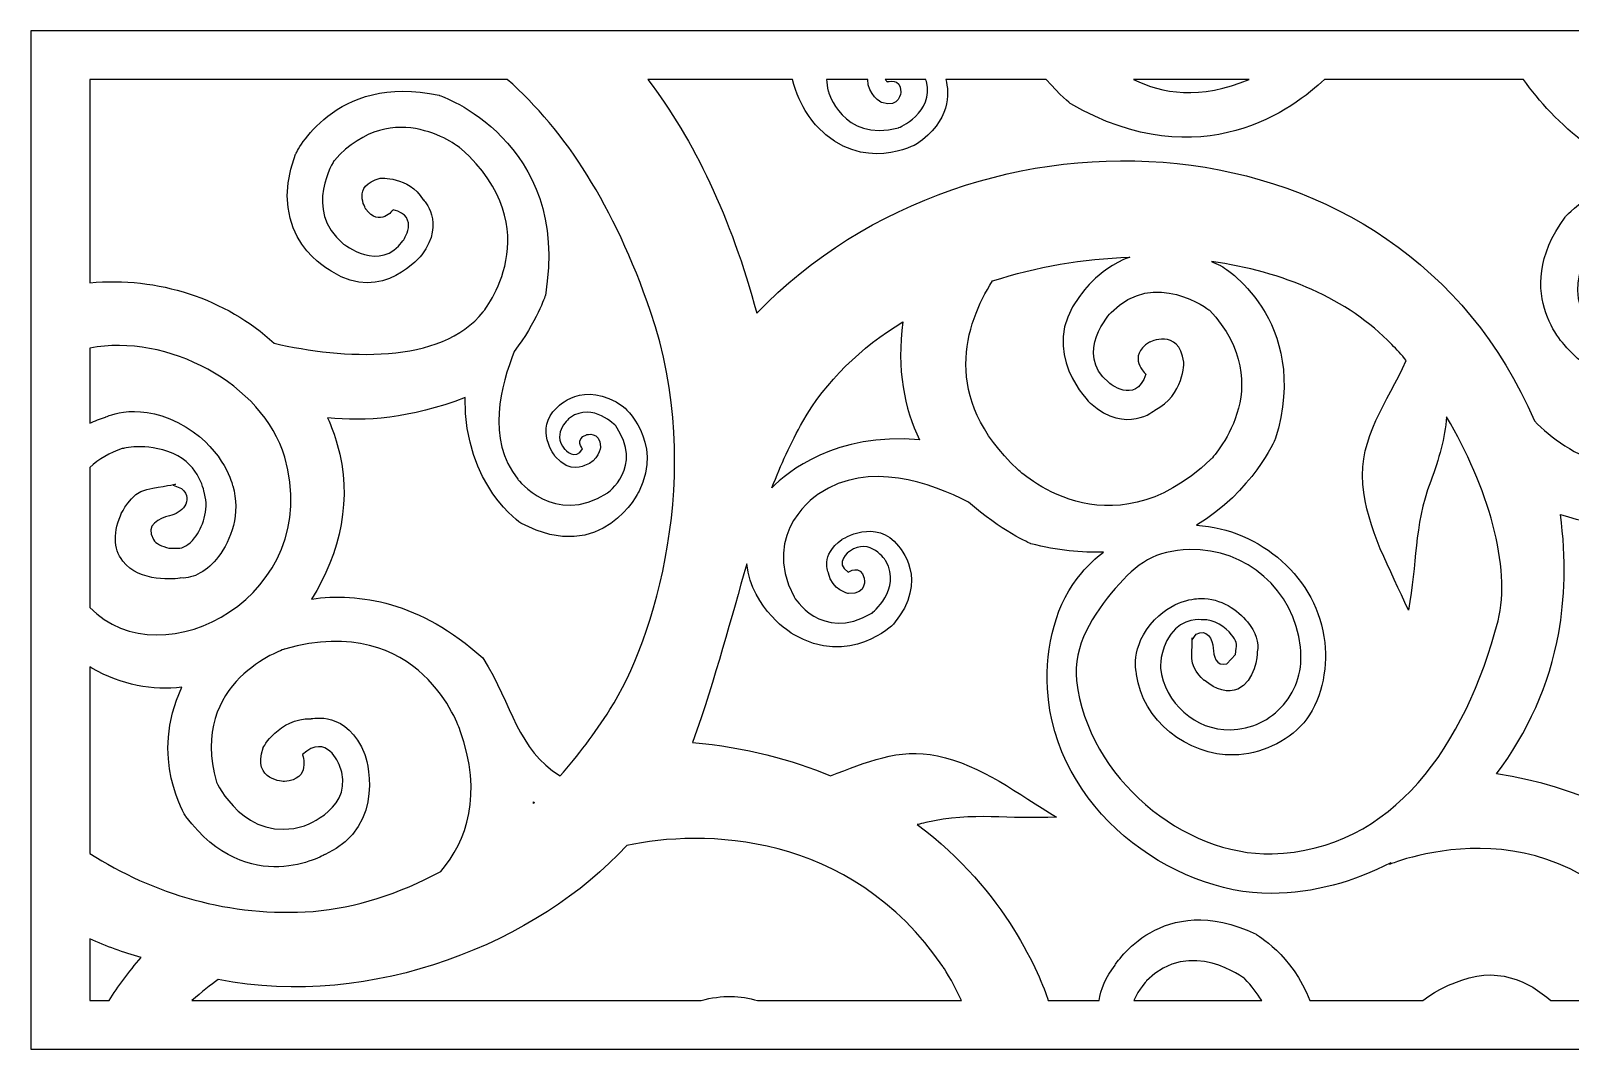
# Model space of a CAD drawing. Header units: centimetres. Extents: x -27 to -17.22, y -5.56 to -2.58.
# Drawn here: x -26.999 to -22.494, y -5.558 to -2.58 of the extents above; entities that cross this region are included whole.
import ezdxf

# ---------------------------------------------------------------- set-up
doc = ezdxf.new("R2010")
doc.units = ezdxf.units.CM
doc.header["$MEASUREMENT"] = 0
doc.layers.add('layer 1', color=7, linetype='Continuous')

msp = doc.modelspace()

# ---------------------------------------------------------------- linework, layer by layer
at = {"layer": 'layer 1', "color": 250}
for points, knots in [([(-17.2242, -2.57962), (-17.2242, -2.57962), (-17.2242, -5.55805), (-17.2242, -5.55805), (-17.2242, -5.55805), (-17.2242, -5.55805), (-26.99914, -5.55805), (-26.99914, -5.55805), (-26.99914, -5.55805), (-26.99914, -5.55805), (-26.99914, -2.57962), (-26.99914, -2.57962), (-26.99914, -2.57962), (-26.99914, -2.57962), (-17.2242, -2.57962), (-17.2242, -2.57962)], [0, 0, 0, 0, 0.2, 0.2, 0.2, 0.2, 0.4, 0.4, 0.4, 0.4, 0.6, 0.6, 0.6, 0.6, 1, 1, 1, 1]), ([(-26.82664, -3.31667), (-26.82664, -3.31667), (-26.82664, -2.7217), (-26.82664, -2.7217), (-26.82664, -2.7217), (-26.82664, -2.7217), (-25.60486, -2.7217), (-25.60486, -2.7217), (-25.60486, -2.7217), (-25.43382, -2.87311), (-25.29195, -3.0902), (-25.18533, -3.4008), (-25.18533, -3.4008), (-25.02369, -3.87419), (-25.17458, -4.36216), (-25.30433, -4.56487), (-25.30433, -4.56487), (-25.34854, -4.63485), (-25.39756, -4.69957), (-25.45023, -4.75851), (-25.45023, -4.75851), (-25.57601, -4.68146), (-25.58813, -4.55428), (-25.67649, -4.4135), (-25.67649, -4.4135), (-25.86075, -4.24845), (-26.0387, -4.22187), (-26.17755, -4.24154), (-26.17755, -4.24154), (-26.09313, -4.10884), (-26.05681, -3.94338), (-26.10214, -3.78924), (-26.10214, -3.78924), (-26.11009, -3.76246), (-26.11958, -3.73668), (-26.13043, -3.71188), (-26.13043, -3.71188), (-26.02055, -3.72266), (-25.88996, -3.71396), (-25.72843, -3.65238), (-25.72843, -3.65238), (-25.73018, -3.91137), (-25.56355, -4.02075), (-25.56355, -4.02075), (-25.56355, -4.02075), (-25.32544, -4.14618), (-25.21929, -3.92649), (-25.21929, -3.92649), (-25.21929, -3.92649), (-25.14674, -3.77797), (-25.26493, -3.67901), (-25.26493, -3.67901), (-25.26493, -3.67901), (-25.38317, -3.59491), (-25.45974, -3.68246), (-25.45974, -3.68246), (-25.45974, -3.68246), (-25.52788, -3.74295), (-25.46448, -3.82467), (-25.46448, -3.82467), (-25.46448, -3.82467), (-25.42142, -3.87633), (-25.37836, -3.85078), (-25.37836, -3.85078), (-25.37836, -3.85078), (-25.33718, -3.83931), (-25.33162, -3.79676), (-25.33162, -3.79676), (-25.33162, -3.79676), (-25.33285, -3.74837), (-25.37339, -3.76108), (-25.37339, -3.76108), (-25.37339, -3.76108), (-25.40779, -3.77333), (-25.38494, -3.80202), (-25.38494, -3.80202), (-25.38494, -3.80202), (-25.40456, -3.84001), (-25.43687, -3.80312), (-25.43687, -3.80312), (-25.43687, -3.80312), (-25.47818, -3.75465), (-25.42022, -3.71047), (-25.42022, -3.71047), (-25.42022, -3.71047), (-25.35372, -3.66487), (-25.28744, -3.73504), (-25.28744, -3.73504), (-25.28744, -3.73504), (-25.20422, -3.85554), (-25.31224, -3.93158), (-25.31224, -3.93158), (-25.31224, -3.93158), (-25.46824, -4.03099), (-25.57373, -3.89103), (-25.57373, -3.89103), (-25.57373, -3.89103), (-25.66742, -3.77375), (-25.62313, -3.61469), (-25.58416, -3.51717), (-25.58416, -3.51717), (-25.51954, -3.43282), (-25.49334, -3.35354), (-25.49334, -3.35354), (-25.49334, -3.35354), (-25.4177, -2.89914), (-25.80386, -2.76799), (-25.80386, -2.76799), (-25.80386, -2.76799), (-26.11198, -2.70106), (-26.22411, -2.93992), (-26.22411, -2.93992), (-26.22411, -2.93992), (-26.3164, -3.18379), (-26.11784, -3.28386), (-26.11784, -3.28386), (-26.11784, -3.28386), (-25.97115, -3.37982), (-25.85466, -3.23467), (-25.85466, -3.23467), (-25.85466, -3.23467), (-25.78365, -3.13852), (-25.85081, -3.07357), (-25.85081, -3.07357), (-25.85081, -3.07357), (-25.89379, -3.00373), (-25.97646, -3.01102), (-25.97646, -3.01102), (-25.97646, -3.01102), (-26.06217, -3.03198), (-26.01853, -3.10106), (-26.01853, -3.10106), (-26.01853, -3.10106), (-25.97865, -3.15602), (-25.93824, -3.10282), (-25.93824, -3.10282), (-25.93824, -3.10282), (-25.85841, -3.12437), (-25.91003, -3.19348), (-25.91003, -3.19348), (-25.91003, -3.19348), (-25.97604, -3.28898), (-26.085, -3.20238), (-26.085, -3.20238), (-26.085, -3.20238), (-26.20433, -3.10304), (-26.11087, -2.95856), (-26.11087, -2.95856), (-26.11087, -2.95856), (-25.93524, -2.76385), (-25.73995, -2.92437), (-25.73995, -2.92437), (-25.73995, -2.92437), (-25.4762, -3.15962), (-25.67535, -3.40144), (-25.67535, -3.40144), (-25.67535, -3.40144), (-25.79742, -3.5576), (-26.08785, -3.5395), (-26.28678, -3.49342), (-26.28678, -3.49342), (-26.42961, -3.36264), (-26.62717, -3.2976), (-26.82664, -3.31667)], [0, 0, 0, 0, 0.0238095, 0.0238095, 0.0238095, 0.0238095, 0.047619, 0.047619, 0.047619, 0.047619, 0.0714286, 0.0714286, 0.0714286, 0.0714286, 0.0952381, 0.0952381, 0.0952381, 0.0952381, 0.1190476, 0.1190476, 0.1190476, 0.1190476, 0.1428571, 0.1428571, 0.1428571, 0.1428571, 0.1666667, 0.1666667, 0.1666667, 0.1666667, 0.1904762, 0.1904762, 0.1904762, 0.1904762, 0.2142857, 0.2142857, 0.2142857, 0.2142857, 0.2380952, 0.2380952, 0.2380952, 0.2380952, 0.2619048, 0.2619048, 0.2619048, 0.2619048, 0.2857143, 0.2857143, 0.2857143, 0.2857143, 0.3095238, 0.3095238, 0.3095238, 0.3095238, 0.3333333, 0.3333333, 0.3333333, 0.3333333, 0.3571429, 0.3571429, 0.3571429, 0.3571429, 0.3809524, 0.3809524, 0.3809524, 0.3809524, 0.4047619, 0.4047619, 0.4047619, 0.4047619, 0.4285714, 0.4285714, 0.4285714, 0.4285714, 0.452381, 0.452381, 0.452381, 0.452381, 0.4761905, 0.4761905, 0.4761905, 0.4761905, 0.5, 0.5, 0.5, 0.5, 0.5238095, 0.5238095, 0.5238095, 0.5238095, 0.547619, 0.547619, 0.547619, 0.547619, 0.5714286, 0.5714286, 0.5714286, 0.5714286, 0.5952381, 0.5952381, 0.5952381, 0.5952381, 0.6190476, 0.6190476, 0.6190476, 0.6190476, 0.6428571, 0.6428571, 0.6428571, 0.6428571, 0.6666667, 0.6666667, 0.6666667, 0.6666667, 0.6904762, 0.6904762, 0.6904762, 0.6904762, 0.7142857, 0.7142857, 0.7142857, 0.7142857, 0.7380952, 0.7380952, 0.7380952, 0.7380952, 0.7619048, 0.7619048, 0.7619048, 0.7619048, 0.7857143, 0.7857143, 0.7857143, 0.7857143, 0.8095238, 0.8095238, 0.8095238, 0.8095238, 0.8333333, 0.8333333, 0.8333333, 0.8333333, 0.8571429, 0.8571429, 0.8571429, 0.8571429, 0.8809524, 0.8809524, 0.8809524, 0.8809524, 0.9047619, 0.9047619, 0.9047619, 0.9047619, 0.9285714, 0.9285714, 0.9285714, 0.9285714, 0.952381, 0.952381, 0.952381, 0.952381, 1, 1, 1, 1]), ([(-25.19319, -2.7217), (-25.19319, -2.7217), (-24.76966, -2.7217), (-24.76966, -2.7217), (-24.76966, -2.7217), (-24.75116, -2.80445), (-24.698, -2.85995), (-24.698, -2.85995), (-24.698, -2.85995), (-24.56445, -3.00051), (-24.40727, -2.91109), (-24.40727, -2.91109), (-24.40727, -2.91109), (-24.30679, -2.84292), (-24.31102, -2.7623), (-24.3217, -2.7217), (-24.3217, -2.7217), (-24.3217, -2.7217), (-24.02784, -2.7217), (-24.02784, -2.7217), (-24.02784, -2.7217), (-23.98764, -2.76789), (-23.95603, -2.79324), (-23.95603, -2.79324), (-23.95603, -2.79324), (-23.57171, -3.01401), (-23.29933, -2.80427), (-23.2138, -2.7217), (-23.2138, -2.7217), (-23.2138, -2.7217), (-22.63111, -2.7217), (-22.63111, -2.7217), (-22.63111, -2.7217), (-22.586, -2.78634), (-22.52494, -2.85144), (-22.44338, -2.91507), (-22.44338, -2.91507), (-22.44338, -2.91507), (-22.37047, -2.97145), (-22.24733, -3.00783), (-22.24733, -3.00783), (-22.41365, -3.01214), (-22.50953, -3.12444), (-22.50953, -3.12444), (-22.50953, -3.12444), (-22.67567, -3.35256), (-22.49709, -3.51384), (-22.49709, -3.51384), (-22.49709, -3.51384), (-22.37146, -3.65599), (-22.20833, -3.53785), (-22.20833, -3.53785), (-22.20833, -3.53785), (-22.10668, -3.45782), (-22.15818, -3.3708), (-22.15818, -3.3708), (-22.15818, -3.3708), (-22.18306, -3.28562), (-22.27141, -3.26956), (-22.27141, -3.26956), (-22.27141, -3.26956), (-22.36687, -3.26689), (-22.3411, -3.35149), (-22.3411, -3.35149), (-22.3411, -3.35149), (-22.31522, -3.42027), (-22.25781, -3.37632), (-22.25781, -3.37632), (-22.25781, -3.37632), (-22.18065, -3.42166), (-22.25432, -3.47901), (-22.25432, -3.47901), (-22.25432, -3.47901), (-22.35056, -3.55978), (-22.43948, -3.43821), (-22.43948, -3.43821), (-22.43948, -3.43821), (-22.53559, -3.30036), (-22.39667, -3.17632), (-22.39667, -3.17632), (-22.39667, -3.17632), (-22.15764, -3.02339), (-21.99976, -3.24683), (-21.99976, -3.24683), (-21.99976, -3.24683), (-21.79184, -3.56787), (-22.06892, -3.76324), (-22.06892, -3.76324), (-22.06892, -3.76324), (-22.31281, -3.94466), (-22.50262, -3.81693), (-22.59921, -3.72049), (-22.59921, -3.72049), (-22.99398, -2.79799), (-24.23274, -2.74085), (-24.87494, -3.40558), (-24.87494, -3.40558), (-24.95037, -3.1229), (-25.05841, -2.90042), (-25.19319, -2.7217)], [0, 0, 0, 0, 0.0384615, 0.0384615, 0.0384615, 0.0384615, 0.0769231, 0.0769231, 0.0769231, 0.0769231, 0.1153846, 0.1153846, 0.1153846, 0.1153846, 0.1538462, 0.1538462, 0.1538462, 0.1538462, 0.1923077, 0.1923077, 0.1923077, 0.1923077, 0.2307692, 0.2307692, 0.2307692, 0.2307692, 0.2692308, 0.2692308, 0.2692308, 0.2692308, 0.3076923, 0.3076923, 0.3076923, 0.3076923, 0.3461538, 0.3461538, 0.3461538, 0.3461538, 0.3846154, 0.3846154, 0.3846154, 0.3846154, 0.4230769, 0.4230769, 0.4230769, 0.4230769, 0.4615385, 0.4615385, 0.4615385, 0.4615385, 0.5, 0.5, 0.5, 0.5, 0.5384615, 0.5384615, 0.5384615, 0.5384615, 0.5769231, 0.5769231, 0.5769231, 0.5769231, 0.6153846, 0.6153846, 0.6153846, 0.6153846, 0.6538462, 0.6538462, 0.6538462, 0.6538462, 0.6923077, 0.6923077, 0.6923077, 0.6923077, 0.7307692, 0.7307692, 0.7307692, 0.7307692, 0.7692308, 0.7692308, 0.7692308, 0.7692308, 0.8076923, 0.8076923, 0.8076923, 0.8076923, 0.8461538, 0.8461538, 0.8461538, 0.8461538, 0.8846154, 0.8846154, 0.8846154, 0.8846154, 0.9230769, 0.9230769, 0.9230769, 0.9230769, 1, 1, 1, 1]), ([(-24.67091, -2.7217), (-24.67091, -2.7217), (-24.54993, -2.7217), (-24.54993, -2.7217), (-24.54993, -2.7217), (-24.55056, -2.76781), (-24.50942, -2.78959), (-24.50942, -2.78959), (-24.50942, -2.78959), (-24.45573, -2.80803), (-24.4531, -2.75828), (-24.4531, -2.75828), (-24.4531, -2.75828), (-24.45249, -2.71545), (-24.49337, -2.72883), (-24.49337, -2.72883), (-24.49337, -2.72883), (-24.49559, -2.72638), (-24.49742, -2.724), (-24.49893, -2.7217), (-24.49893, -2.7217), (-24.49893, -2.7217), (-24.3804, -2.7217), (-24.3804, -2.7217), (-24.3804, -2.7217), (-24.37897, -2.72529), (-24.3783, -2.72751), (-24.3783, -2.72751), (-24.3783, -2.72751), (-24.3554, -2.81928), (-24.45966, -2.86341), (-24.45966, -2.86341), (-24.45966, -2.86341), (-24.62618, -2.90557), (-24.66555, -2.7557), (-24.66555, -2.7557), (-24.66555, -2.7557), (-24.66808, -2.74389), (-24.66981, -2.73258), (-24.67091, -2.7217)], [0, 0, 0, 0, 0.0909091, 0.0909091, 0.0909091, 0.0909091, 0.1818182, 0.1818182, 0.1818182, 0.1818182, 0.2727273, 0.2727273, 0.2727273, 0.2727273, 0.3636364, 0.3636364, 0.3636364, 0.3636364, 0.4545455, 0.4545455, 0.4545455, 0.4545455, 0.5454545, 0.5454545, 0.5454545, 0.5454545, 0.6363636, 0.6363636, 0.6363636, 0.6363636, 0.7272727, 0.7272727, 0.7272727, 0.7272727, 0.8181818, 0.8181818, 0.8181818, 0.8181818, 1, 1, 1, 1]), ([(-23.77191, -2.7217), (-23.77191, -2.7217), (-23.43347, -2.7217), (-23.43347, -2.7217), (-23.43347, -2.7217), (-23.57715, -2.7824), (-23.69, -2.76318), (-23.77191, -2.7217)], [0, 0, 0, 0, 0.3333333, 0.3333333, 0.3333333, 0.3333333, 1, 1, 1, 1]), ([(-23.78346, -3.24171), (-23.9194, -3.24621), (-24.05664, -3.26973), (-24.18492, -3.3113), (-24.18492, -3.3113), (-24.26413, -3.43748), (-24.33818, -3.65164), (-24.11047, -3.86245), (-24.11047, -3.86245), (-24.11047, -3.86245), (-23.84725, -4.11885), (-23.5465, -3.83352), (-23.5465, -3.83352), (-23.5465, -3.83352), (-23.33981, -3.62092), (-23.55024, -3.39662), (-23.55024, -3.39662), (-23.55024, -3.39662), (-23.71001, -3.27325), (-23.83779, -3.40305), (-23.83779, -3.40305), (-23.83779, -3.40305), (-23.94964, -3.52195), (-23.84447, -3.60844), (-23.84447, -3.60844), (-23.84447, -3.60844), (-23.76872, -3.67553), (-23.73573, -3.58431), (-23.73573, -3.58431), (-23.73573, -3.58431), (-23.79398, -3.53188), (-23.72583, -3.49063), (-23.72583, -3.49063), (-23.72583, -3.49063), (-23.64082, -3.44637), (-23.62469, -3.54861), (-23.62469, -3.54861), (-23.62469, -3.54861), (-23.62425, -3.64595), (-23.71007, -3.68937), (-23.71007, -3.68937), (-23.71007, -3.68937), (-23.79256, -3.76153), (-23.89802, -3.66913), (-23.89802, -3.66913), (-23.89802, -3.66913), (-24.0563, -3.5188), (-23.92981, -3.3567), (-23.92981, -3.3567), (-23.92981, -3.3567), (-23.88125, -3.27759), (-23.78346, -3.24171)], [0, 0, 0, 0, 0.0714286, 0.0714286, 0.0714286, 0.0714286, 0.1428571, 0.1428571, 0.1428571, 0.1428571, 0.2142857, 0.2142857, 0.2142857, 0.2142857, 0.2857143, 0.2857143, 0.2857143, 0.2857143, 0.3571429, 0.3571429, 0.3571429, 0.3571429, 0.4285714, 0.4285714, 0.4285714, 0.4285714, 0.5, 0.5, 0.5, 0.5, 0.5714286, 0.5714286, 0.5714286, 0.5714286, 0.6428571, 0.6428571, 0.6428571, 0.6428571, 0.7142857, 0.7142857, 0.7142857, 0.7142857, 0.7857143, 0.7857143, 0.7857143, 0.7857143, 0.8571429, 0.8571429, 0.8571429, 0.8571429, 1, 1, 1, 1]), ([(-22.96791, -4.27435), (-22.94139, -4.1362), (-22.9535, -4.03283), (-22.90263, -3.89677), (-22.90263, -3.89677), (-22.87798, -3.8319), (-22.86066, -3.76951), (-22.85617, -3.7091), (-22.85617, -3.7091), (-22.73559, -3.91112), (-22.66537, -4.14974), (-22.70536, -4.3048), (-22.70536, -4.3048), (-22.80018, -4.66824), (-23.01386, -4.9777), (-23.36642, -4.98645), (-23.36642, -4.98645), (-23.62339, -4.99353), (-23.90637, -4.76476), (-23.93879, -4.48008), (-23.93879, -4.48008), (-23.95003, -4.37818), (-23.89015, -4.28579), (-23.82556, -4.21028), (-23.82556, -4.21028), (-23.76147, -4.1367), (-23.70943, -4.09979), (-23.60814, -4.09676), (-23.60814, -4.09676), (-23.44142, -4.09289), (-23.30241, -4.2149), (-23.28363, -4.38236), (-23.28363, -4.38236), (-23.27654, -4.44644), (-23.2937, -4.50547), (-23.33345, -4.55053), (-23.33345, -4.55053), (-23.3713, -4.59586), (-23.42738, -4.62283), (-23.48976, -4.62369), (-23.48976, -4.62369), (-23.58967, -4.62609), (-23.68155, -4.54539), (-23.69292, -4.44371), (-23.69292, -4.44371), (-23.69292, -4.44371), (-23.69811, -4.39472), (-23.66289, -4.34459), (-23.66289, -4.34459), (-23.62974, -4.29406), (-23.57133, -4.30222), (-23.57133, -4.30222), (-23.57133, -4.30222), (-23.53565, -4.30028), (-23.50264, -4.32462), (-23.48553, -4.34572), (-23.48553, -4.34572), (-23.47146, -4.36284), (-23.46866, -4.37616), (-23.47137, -4.38491), (-23.47137, -4.38491), (-23.47137, -4.38491), (-23.47414, -4.40326), (-23.47414, -4.40326), (-23.47414, -4.40326), (-23.47414, -4.40326), (-23.49886, -4.43083), (-23.49886, -4.43083), (-23.49886, -4.43083), (-23.5314, -4.44023), (-23.53869, -4.40598), (-23.53877, -4.38494), (-23.53877, -4.38494), (-23.54007, -4.35981), (-23.55917, -4.32564), (-23.58856, -4.34472), (-23.58856, -4.34472), (-23.58856, -4.34472), (-23.60061, -4.3613), (-23.60061, -4.3613), (-23.60061, -4.3613), (-23.60061, -4.3613), (-23.60032, -4.3553), (-23.60032, -4.3553), (-23.60032, -4.3553), (-23.60032, -4.3553), (-23.60113, -4.38129), (-23.60163, -4.4158), (-23.60163, -4.4158), (-23.60212, -4.45176), (-23.55826, -4.48402), (-23.56571, -4.47923), (-23.56571, -4.47923), (-23.5293, -4.50729), (-23.49543, -4.51748), (-23.46705, -4.50472), (-23.46705, -4.50472), (-23.41655, -4.48241), (-23.41003, -4.40549), (-23.40989, -4.39613), (-23.40989, -4.39613), (-23.4044, -4.37024), (-23.41461, -4.3374), (-23.43895, -4.3083), (-23.43895, -4.3083), (-23.46624, -4.27416), (-23.51692, -4.23854), (-23.5753, -4.23984), (-23.5753, -4.23984), (-23.5753, -4.23984), (-23.64793, -4.237), (-23.71039, -4.30247), (-23.71039, -4.30247), (-23.78569, -4.38036), (-23.76304, -4.46199), (-23.76304, -4.46199), (-23.76304, -4.46199), (-23.7484, -4.59425), (-23.61268, -4.70145), (-23.47877, -4.69752), (-23.47877, -4.69752), (-23.40039, -4.6953), (-23.32511, -4.66078), (-23.27429, -4.60387), (-23.27429, -4.60387), (-23.22418, -4.54463), (-23.20346, -4.44865), (-23.21245, -4.36899), (-23.21245, -4.36899), (-23.23314, -4.17997), (-23.40203, -4.03672), (-23.58766, -4.02564), (-23.58766, -4.02564), (-23.42439, -3.92778), (-23.35747, -3.77408), (-23.35747, -3.77408), (-23.35747, -3.77408), (-23.24914, -3.42047), (-23.5174, -3.26606), (-23.5174, -3.26606), (-23.5174, -3.26606), (-23.52657, -3.26169), (-23.53558, -3.25773), (-23.54445, -3.25411), (-23.54445, -3.25411), (-23.33523, -3.28364), (-23.14508, -3.36326), (-23.01633, -3.49694), (-23.01633, -3.49694), (-23.00191, -3.51179), (-22.98775, -3.52744), (-22.97388, -3.54371), (-22.97388, -3.54371), (-23.03094, -3.66825), (-23.11204, -3.76671), (-23.10105, -3.90567), (-23.10105, -3.90567), (-23.09049, -4.03604), (-23.01971, -4.15527), (-22.96791, -4.27435)], [0, 0, 0, 0, 0.0243902, 0.0243902, 0.0243902, 0.0243902, 0.0487805, 0.0487805, 0.0487805, 0.0487805, 0.0731707, 0.0731707, 0.0731707, 0.0731707, 0.097561, 0.097561, 0.097561, 0.097561, 0.1219512, 0.1219512, 0.1219512, 0.1219512, 0.1463415, 0.1463415, 0.1463415, 0.1463415, 0.1707317, 0.1707317, 0.1707317, 0.1707317, 0.195122, 0.195122, 0.195122, 0.195122, 0.2195122, 0.2195122, 0.2195122, 0.2195122, 0.2439024, 0.2439024, 0.2439024, 0.2439024, 0.2682927, 0.2682927, 0.2682927, 0.2682927, 0.2926829, 0.2926829, 0.2926829, 0.2926829, 0.3170732, 0.3170732, 0.3170732, 0.3170732, 0.3414634, 0.3414634, 0.3414634, 0.3414634, 0.3658537, 0.3658537, 0.3658537, 0.3658537, 0.3902439, 0.3902439, 0.3902439, 0.3902439, 0.4146341, 0.4146341, 0.4146341, 0.4146341, 0.4390244, 0.4390244, 0.4390244, 0.4390244, 0.4634146, 0.4634146, 0.4634146, 0.4634146, 0.4878049, 0.4878049, 0.4878049, 0.4878049, 0.5121951, 0.5121951, 0.5121951, 0.5121951, 0.5365854, 0.5365854, 0.5365854, 0.5365854, 0.5609756, 0.5609756, 0.5609756, 0.5609756, 0.5853659, 0.5853659, 0.5853659, 0.5853659, 0.6097561, 0.6097561, 0.6097561, 0.6097561, 0.6341463, 0.6341463, 0.6341463, 0.6341463, 0.6585366, 0.6585366, 0.6585366, 0.6585366, 0.6829268, 0.6829268, 0.6829268, 0.6829268, 0.7073171, 0.7073171, 0.7073171, 0.7073171, 0.7317073, 0.7317073, 0.7317073, 0.7317073, 0.7560976, 0.7560976, 0.7560976, 0.7560976, 0.7804878, 0.7804878, 0.7804878, 0.7804878, 0.804878, 0.804878, 0.804878, 0.804878, 0.8292683, 0.8292683, 0.8292683, 0.8292683, 0.8536585, 0.8536585, 0.8536585, 0.8536585, 0.8780488, 0.8780488, 0.8780488, 0.8780488, 0.902439, 0.902439, 0.902439, 0.902439, 0.9268293, 0.9268293, 0.9268293, 0.9268293, 0.9512195, 0.9512195, 0.9512195, 0.9512195, 1, 1, 1, 1]), ([(-26.82664, -4.26599), (-26.82664, -4.26599), (-26.82664, -3.85656), (-26.82664, -3.85656), (-26.82664, -3.85656), (-26.79983, -3.83206), (-26.76767, -3.81297), (-26.73127, -3.80154), (-26.73127, -3.80154), (-26.73127, -3.80154), (-26.66459, -3.78179), (-26.58296, -3.81581), (-26.58296, -3.81581), (-26.50292, -3.85002), (-26.49099, -3.93309), (-26.49099, -3.93309), (-26.49099, -3.93309), (-26.47653, -3.98123), (-26.49742, -4.03317), (-26.51984, -4.06235), (-26.51984, -4.06235), (-26.53745, -4.08521), (-26.55432, -4.09311), (-26.56829, -4.09262), (-26.56829, -4.09262), (-26.56829, -4.09262), (-26.595, -4.09285), (-26.595, -4.09285), (-26.595, -4.09285), (-26.61457, -4.08712), (-26.63352, -4.08007), (-26.64041, -4.06721), (-26.64041, -4.06721), (-26.66634, -4.02438), (-26.62249, -4.00507), (-26.59287, -3.9982), (-26.59287, -3.9982), (-26.55938, -3.99092), (-26.51916, -3.95495), (-26.55776, -3.91784), (-26.55776, -3.91784), (-26.55776, -3.91784), (-26.58294, -3.90798), (-26.58294, -3.90798), (-26.58294, -3.90798), (-26.58294, -3.90798), (-26.57552, -3.90565), (-26.57552, -3.90565), (-26.57552, -3.90565), (-26.57552, -3.90565), (-26.6109, -3.91183), (-26.65974, -3.9207), (-26.65974, -3.9207), (-26.70782, -3.92962), (-26.73595, -3.99707), (-26.73225, -3.98692), (-26.73225, -3.98692), (-26.75874, -4.04535), (-26.75825, -4.09293), (-26.73018, -4.13048), (-26.73018, -4.13048), (-26.68215, -4.19431), (-26.57308, -4.18328), (-26.55989, -4.17994), (-26.55989, -4.17994), (-26.52218, -4.18201), (-26.48271, -4.15974), (-26.44995, -4.11732), (-26.44995, -4.11732), (-26.41368, -4.06993), (-26.38401, -3.99121), (-26.40819, -3.91031), (-26.40819, -3.91031), (-26.40819, -3.91031), (-26.43028, -3.80921), (-26.54415, -3.739), (-26.54415, -3.739), (-26.67794, -3.65692), (-26.78031, -3.70938), (-26.78031, -3.70938), (-26.78031, -3.70938), (-26.79656, -3.71447), (-26.81198, -3.72045), (-26.82664, -3.7272), (-26.82664, -3.7272), (-26.82664, -3.7272), (-26.82664, -3.5074), (-26.82664, -3.5074), (-26.82664, -3.5074), (-26.60109, -3.46412), (-26.32029, -3.6101), (-26.25611, -3.8264), (-26.25611, -3.8264), (-26.1375, -4.22818), (-26.61425, -4.48561), (-26.82664, -4.26599)], [0, 0, 0, 0, 0.04, 0.04, 0.04, 0.04, 0.08, 0.08, 0.08, 0.08, 0.12, 0.12, 0.12, 0.12, 0.16, 0.16, 0.16, 0.16, 0.2, 0.2, 0.2, 0.2, 0.24, 0.24, 0.24, 0.24, 0.28, 0.28, 0.28, 0.28, 0.32, 0.32, 0.32, 0.32, 0.36, 0.36, 0.36, 0.36, 0.4, 0.4, 0.4, 0.4, 0.44, 0.44, 0.44, 0.44, 0.48, 0.48, 0.48, 0.48, 0.52, 0.52, 0.52, 0.52, 0.56, 0.56, 0.56, 0.56, 0.6, 0.6, 0.6, 0.6, 0.64, 0.64, 0.64, 0.64, 0.68, 0.68, 0.68, 0.68, 0.72, 0.72, 0.72, 0.72, 0.76, 0.76, 0.76, 0.76, 0.8, 0.8, 0.8, 0.8, 0.84, 0.84, 0.84, 0.84, 0.88, 0.88, 0.88, 0.88, 0.92, 0.92, 0.92, 0.92, 1, 1, 1, 1]), ([(-24.44728, -3.43071), (-24.5705, -3.50642), (-24.67292, -3.60404), (-24.73987, -3.72231), (-24.73987, -3.72231), (-24.77527, -3.78484), (-24.80443, -3.84918), (-24.83013, -3.91598), (-24.83013, -3.91598), (-24.78596, -3.87129), (-24.64469, -3.75366), (-24.39861, -3.7759), (-24.39861, -3.7759), (-24.44341, -3.68455), (-24.46542, -3.56982), (-24.44728, -3.43071)], [0, 0, 0, 0, 0.2, 0.2, 0.2, 0.2, 0.4, 0.4, 0.4, 0.4, 0.6, 0.6, 0.6, 0.6, 1, 1, 1, 1]), ([(-22.16393, -5.41597), (-22.16393, -5.41597), (-22.55119, -5.41597), (-22.55119, -5.41597), (-22.55119, -5.41597), (-22.6126, -5.36117), (-22.71093, -5.30895), (-22.8347, -5.36503), (-22.8347, -5.36503), (-22.8347, -5.36503), (-22.87802, -5.37842), (-22.92591, -5.41597), (-22.92591, -5.41597), (-22.92591, -5.41597), (-23.25578, -5.41597), (-23.25578, -5.41597), (-23.25578, -5.41597), (-23.30757, -5.28264), (-23.4137, -5.22153), (-23.4137, -5.22153), (-23.4137, -5.22153), (-23.68976, -5.08984), (-23.82611, -5.31216), (-23.82611, -5.31216), (-23.82611, -5.31216), (-23.85394, -5.34782), (-23.86797, -5.38292), (-23.87295, -5.41597), (-23.87295, -5.41597), (-23.87295, -5.41597), (-24.02151, -5.41597), (-24.02151, -5.41597), (-24.02151, -5.41597), (-24.04484, -5.34619), (-24.14298, -5.09631), (-24.40494, -4.90115), (-24.40494, -4.90115), (-24.39679, -4.89939), (-24.38859, -4.89751), (-24.38034, -4.89553), (-24.38034, -4.89553), (-24.2389, -4.86245), (-24.13793, -4.88766), (-23.99751, -4.879), (-23.99751, -4.879), (-24.10901, -4.81242), (-24.21822, -4.72699), (-24.34618, -4.69987), (-24.34618, -4.69987), (-24.4602, -4.67593), (-24.55437, -4.71942), (-24.65861, -4.7581), (-24.65861, -4.7581), (-24.77303, -4.71095), (-24.90659, -4.67591), (-25.06233, -4.66073), (-25.06233, -4.66073), (-24.99358, -4.46717), (-24.94988, -4.29538), (-24.90369, -4.13844), (-24.90369, -4.13844), (-24.88974, -4.27279), (-24.76874, -4.34426), (-24.76874, -4.34426), (-24.76874, -4.34426), (-24.60222, -4.44358), (-24.47499, -4.31509), (-24.47499, -4.31509), (-24.47499, -4.31509), (-24.36515, -4.18508), (-24.46, -4.08703), (-24.46, -4.08703), (-24.46, -4.08703), (-24.52406, -4.00147), (-24.62578, -4.0676), (-24.62578, -4.0676), (-24.62578, -4.0676), (-24.69037, -4.11289), (-24.66471, -4.16572), (-24.66471, -4.16572), (-24.66471, -4.16572), (-24.65533, -4.21497), (-24.60614, -4.22564), (-24.60614, -4.22564), (-24.60614, -4.22564), (-24.54945, -4.22891), (-24.56034, -4.18029), (-24.56034, -4.18029), (-24.56034, -4.18029), (-24.5713, -4.13889), (-24.60706, -4.1628), (-24.60706, -4.1628), (-24.60706, -4.1628), (-24.64956, -4.13614), (-24.60328, -4.10199), (-24.60328, -4.10199), (-24.60328, -4.10199), (-24.54259, -4.05843), (-24.49661, -4.13049), (-24.49661, -4.13049), (-24.49661, -4.13049), (-24.4498, -4.21268), (-24.5383, -4.2833), (-24.5383, -4.2833), (-24.5383, -4.2833), (-24.68728, -4.36881), (-24.76561, -4.23512), (-24.76561, -4.23512), (-24.76561, -4.23512), (-24.86658, -4.04306), (-24.69267, -3.93342), (-24.69267, -3.93342), (-24.69267, -3.93342), (-24.54643, -3.83535), (-24.36484, -3.90267), (-24.25465, -3.95774), (-24.25465, -3.95774), (-24.16236, -4.04151), (-24.07226, -4.07987), (-24.07226, -4.07987), (-24.07226, -4.07987), (-23.99436, -4.09962), (-23.92388, -4.10667), (-23.86024, -4.10447), (-23.86024, -4.10447), (-23.88335, -4.12181), (-23.90462, -4.14182), (-23.92366, -4.16438), (-23.92366, -4.16438), (-23.99925, -4.25102), (-24.03075, -4.38096), (-24.02407, -4.50306), (-24.02407, -4.50306), (-24.00493, -4.8531), (-23.66194, -5.10418), (-23.36891, -5.10241), (-23.36891, -5.10241), (-23.24431, -5.10176), (-23.12682, -5.06813), (-23.01963, -5.01299), (-23.01963, -5.01299), (-23.01963, -5.01299), (-23.02299, -5.01769), (-23.02299, -5.01769), (-23.02299, -5.01769), (-23.02299, -5.01769), (-22.50392, -4.79777), (-22.20869, -5.31116), (-22.20869, -5.31116), (-22.20869, -5.31116), (-22.18397, -5.35191), (-22.16393, -5.41597)], [0, 0, 0, 0, 0.025641, 0.025641, 0.025641, 0.025641, 0.0512821, 0.0512821, 0.0512821, 0.0512821, 0.0769231, 0.0769231, 0.0769231, 0.0769231, 0.1025641, 0.1025641, 0.1025641, 0.1025641, 0.1282051, 0.1282051, 0.1282051, 0.1282051, 0.1538462, 0.1538462, 0.1538462, 0.1538462, 0.1794872, 0.1794872, 0.1794872, 0.1794872, 0.2051282, 0.2051282, 0.2051282, 0.2051282, 0.2307692, 0.2307692, 0.2307692, 0.2307692, 0.2564103, 0.2564103, 0.2564103, 0.2564103, 0.2820513, 0.2820513, 0.2820513, 0.2820513, 0.3076923, 0.3076923, 0.3076923, 0.3076923, 0.3333333, 0.3333333, 0.3333333, 0.3333333, 0.3589744, 0.3589744, 0.3589744, 0.3589744, 0.3846154, 0.3846154, 0.3846154, 0.3846154, 0.4102564, 0.4102564, 0.4102564, 0.4102564, 0.4358974, 0.4358974, 0.4358974, 0.4358974, 0.4615385, 0.4615385, 0.4615385, 0.4615385, 0.4871795, 0.4871795, 0.4871795, 0.4871795, 0.5128205, 0.5128205, 0.5128205, 0.5128205, 0.5384615, 0.5384615, 0.5384615, 0.5384615, 0.5641026, 0.5641026, 0.5641026, 0.5641026, 0.5897436, 0.5897436, 0.5897436, 0.5897436, 0.6153846, 0.6153846, 0.6153846, 0.6153846, 0.6410256, 0.6410256, 0.6410256, 0.6410256, 0.6666667, 0.6666667, 0.6666667, 0.6666667, 0.6923077, 0.6923077, 0.6923077, 0.6923077, 0.7179487, 0.7179487, 0.7179487, 0.7179487, 0.7435897, 0.7435897, 0.7435897, 0.7435897, 0.7692308, 0.7692308, 0.7692308, 0.7692308, 0.7948718, 0.7948718, 0.7948718, 0.7948718, 0.8205128, 0.8205128, 0.8205128, 0.8205128, 0.8461538, 0.8461538, 0.8461538, 0.8461538, 0.8717949, 0.8717949, 0.8717949, 0.8717949, 0.8974359, 0.8974359, 0.8974359, 0.8974359, 0.9230769, 0.9230769, 0.9230769, 0.9230769, 0.9487179, 0.9487179, 0.9487179, 0.9487179, 1, 1, 1, 1]), ([(-21.99113, -5.30229), (-21.88492, -5.32717), (-21.75364, -5.31101), (-21.63519, -5.1595), (-21.63519, -5.1595), (-21.63519, -5.1595), (-21.43604, -4.91769), (-21.69979, -4.68243), (-21.69979, -4.68243), (-21.69979, -4.68243), (-21.89509, -4.52192), (-22.07071, -4.71662), (-22.07071, -4.71662), (-22.07071, -4.71662), (-22.16418, -4.8611), (-22.04485, -4.96045), (-22.04485, -4.96045), (-22.04485, -4.96045), (-21.93589, -5.04704), (-21.86987, -4.95154), (-21.86987, -4.95154), (-21.86987, -4.95154), (-21.81825, -4.88243), (-21.89809, -4.86089), (-21.89809, -4.86089), (-21.89809, -4.86089), (-21.9385, -4.91409), (-21.97838, -4.85912), (-21.97838, -4.85912), (-21.97838, -4.85912), (-22.02202, -4.79004), (-21.9363, -4.76908), (-21.9363, -4.76908), (-21.9363, -4.76908), (-21.85365, -4.7618), (-21.81066, -4.83163), (-21.81066, -4.83163), (-21.81066, -4.83163), (-21.7435, -4.89658), (-21.81452, -4.99273), (-21.81452, -4.99273), (-21.81452, -4.99273), (-21.931, -5.13787), (-22.07769, -5.04192), (-22.07769, -5.04192), (-22.07769, -5.04192), (-22.27625, -4.94185), (-22.18396, -4.69798), (-22.18396, -4.69798), (-22.18396, -4.69798), (-22.12361, -4.56943), (-21.96979, -4.52737), (-21.96979, -4.52737), (-22.01854, -4.51967), (-22.07264, -4.49491), (-22.12955, -4.44162), (-22.12955, -4.44162), (-22.12955, -4.44162), (-22.27214, -4.27975), (-22.19617, -4.00995), (-22.19617, -4.00995), (-22.28797, -4.03552), (-22.39766, -4.0357), (-22.52309, -3.99387), (-22.52309, -3.99387), (-22.50489, -4.12494), (-22.5108, -4.2451), (-22.52797, -4.34021), (-22.52797, -4.34021), (-22.55533, -4.49222), (-22.61967, -4.63346), (-22.70959, -4.75291), (-22.70959, -4.75291), (-22.20936, -4.82957), (-22.04479, -5.13018), (-21.99113, -5.30229)], [0, 0, 0, 0, 0.05, 0.05, 0.05, 0.05, 0.1, 0.1, 0.1, 0.1, 0.15, 0.15, 0.15, 0.15, 0.2, 0.2, 0.2, 0.2, 0.25, 0.25, 0.25, 0.25, 0.3, 0.3, 0.3, 0.3, 0.35, 0.35, 0.35, 0.35, 0.4, 0.4, 0.4, 0.4, 0.45, 0.45, 0.45, 0.45, 0.5, 0.5, 0.5, 0.5, 0.55, 0.55, 0.55, 0.55, 0.6, 0.6, 0.6, 0.6, 0.65, 0.65, 0.65, 0.65, 0.7, 0.7, 0.7, 0.7, 0.75, 0.75, 0.75, 0.75, 0.8, 0.8, 0.8, 0.8, 0.85, 0.85, 0.85, 0.85, 0.9, 0.9, 0.9, 0.9, 1, 1, 1, 1]), ([(-26.82664, -4.98524), (-26.82664, -4.98524), (-26.82664, -4.44), (-26.82664, -4.44), (-26.82664, -4.44), (-26.82447, -4.44124), (-26.82234, -4.44252), (-26.82014, -4.44372), (-26.82014, -4.44372), (-26.73215, -4.49388), (-26.64227, -4.50959), (-26.5569, -4.49936), (-26.5569, -4.49936), (-26.65497, -4.70499), (-26.54545, -4.87724), (-26.54545, -4.87724), (-26.54545, -4.87724), (-26.36193, -5.12193), (-26.13803, -4.98817), (-26.13803, -4.98817), (-26.13803, -4.98817), (-25.95079, -4.90321), (-26.02132, -4.69662), (-26.02132, -4.69662), (-26.02132, -4.69662), (-26.07192, -4.56585), (-26.17846, -4.59154), (-26.17846, -4.59154), (-26.17846, -4.59154), (-26.27463, -4.59022), (-26.31937, -4.67666), (-26.31937, -4.67666), (-26.31937, -4.67666), (-26.35249, -4.77472), (-26.25664, -4.77493), (-26.25664, -4.77493), (-26.25664, -4.77493), (-26.17714, -4.76998), (-26.20443, -4.69652), (-26.20443, -4.69652), (-26.20443, -4.69652), (-26.13292, -4.631), (-26.09692, -4.72556), (-26.09692, -4.72556), (-26.09692, -4.72556), (-26.04383, -4.85096), (-26.19807, -4.90444), (-26.19807, -4.90444), (-26.19807, -4.90444), (-26.37146, -4.96018), (-26.4558, -4.77681), (-26.4558, -4.77681), (-26.4558, -4.77681), (-26.53825, -4.4805), (-26.25654, -4.38797), (-26.25654, -4.38797), (-26.25654, -4.38797), (-25.85778, -4.27462), (-25.74346, -4.62385), (-25.74346, -4.62385), (-25.74346, -4.62385), (-25.6753, -4.81542), (-25.72263, -4.94819), (-25.79955, -5.03809), (-25.79955, -5.03809), (-25.92179, -5.10424), (-26.04913, -5.14453), (-26.17295, -5.15512), (-26.17295, -5.15512), (-26.41746, -5.17251), (-26.64127, -5.10369), (-26.82664, -4.98524)], [0, 0, 0, 0, 0.0526316, 0.0526316, 0.0526316, 0.0526316, 0.1052632, 0.1052632, 0.1052632, 0.1052632, 0.1578947, 0.1578947, 0.1578947, 0.1578947, 0.2105263, 0.2105263, 0.2105263, 0.2105263, 0.2631579, 0.2631579, 0.2631579, 0.2631579, 0.3157895, 0.3157895, 0.3157895, 0.3157895, 0.3684211, 0.3684211, 0.3684211, 0.3684211, 0.4210526, 0.4210526, 0.4210526, 0.4210526, 0.4736842, 0.4736842, 0.4736842, 0.4736842, 0.5263158, 0.5263158, 0.5263158, 0.5263158, 0.5789474, 0.5789474, 0.5789474, 0.5789474, 0.6315789, 0.6315789, 0.6315789, 0.6315789, 0.6842105, 0.6842105, 0.6842105, 0.6842105, 0.7368421, 0.7368421, 0.7368421, 0.7368421, 0.7894737, 0.7894737, 0.7894737, 0.7894737, 0.8421053, 0.8421053, 0.8421053, 0.8421053, 0.8947368, 0.8947368, 0.8947368, 0.8947368, 1, 1, 1, 1]), ([(-25.52845, -4.83931), (-25.52845, -4.83931), (-25.52515, -4.83615), (-25.52515, -4.83615), (-25.52515, -4.83615), (-25.52515, -4.83615), (-25.5283, -4.83414), (-25.5283, -4.83414), (-25.5283, -4.83414), (-25.5283, -4.83414), (-25.52845, -4.83931), (-25.52845, -4.83931)], [0, 0, 0, 0, 0.25, 0.25, 0.25, 0.25, 0.5, 0.5, 0.5, 0.5, 1, 1, 1, 1]), ([(-24.27596, -5.41597), (-24.27596, -5.41597), (-24.87212, -5.41597), (-24.87212, -5.41597), (-24.87212, -5.41597), (-24.92129, -5.40145), (-24.97692, -5.39809), (-25.03714, -5.41597), (-25.03714, -5.41597), (-25.03714, -5.41597), (-26.52824, -5.41597), (-26.52824, -5.41597), (-26.52824, -5.41597), (-26.49904, -5.39064), (-26.47202, -5.36989), (-26.4506, -5.35438), (-26.4506, -5.35438), (-25.99969, -5.44369), (-25.51311, -5.24479), (-25.25532, -4.96218), (-25.25532, -4.96218), (-25.03665, -4.91538), (-24.60139, -4.91767), (-24.33034, -5.3166), (-24.33034, -5.3166), (-24.33034, -5.3166), (-24.30359, -5.35398), (-24.27596, -5.41597)], [0, 0, 0, 0, 0.125, 0.125, 0.125, 0.125, 0.25, 0.25, 0.25, 0.25, 0.375, 0.375, 0.375, 0.375, 0.5, 0.5, 0.5, 0.5, 0.625, 0.625, 0.625, 0.625, 0.75, 0.75, 0.75, 0.75, 1, 1, 1, 1]), ([(-26.76989, -5.41597), (-26.76989, -5.41597), (-26.82664, -5.41597), (-26.82664, -5.41597), (-26.82664, -5.41597), (-26.82664, -5.41597), (-26.82664, -5.23533), (-26.82664, -5.23533), (-26.82664, -5.23533), (-26.77799, -5.25706), (-26.72784, -5.27533), (-26.67634, -5.28949), (-26.67634, -5.28949), (-26.71282, -5.33248), (-26.74373, -5.37472), (-26.76989, -5.41597)], [0, 0, 0, 0, 0.2, 0.2, 0.2, 0.2, 0.4, 0.4, 0.4, 0.4, 0.6, 0.6, 0.6, 0.6, 1, 1, 1, 1]), ([(-23.39706, -5.41597), (-23.39706, -5.41597), (-23.77161, -5.41597), (-23.77161, -5.41597), (-23.77161, -5.41597), (-23.75629, -5.38212), (-23.73409, -5.35851), (-23.73409, -5.35851), (-23.73409, -5.35851), (-23.60631, -5.22872), (-23.44654, -5.35208), (-23.44654, -5.35208), (-23.44654, -5.35208), (-23.42641, -5.37355), (-23.41011, -5.3949), (-23.39706, -5.41597)], [0, 0, 0, 0, 0.2, 0.2, 0.2, 0.2, 0.4, 0.4, 0.4, 0.4, 0.6, 0.6, 0.6, 0.6, 1, 1, 1, 1])]:
    msp.add_open_spline(points, degree=3, knots=knots, dxfattribs=at)

doc.saveas('drawing.dxf')
